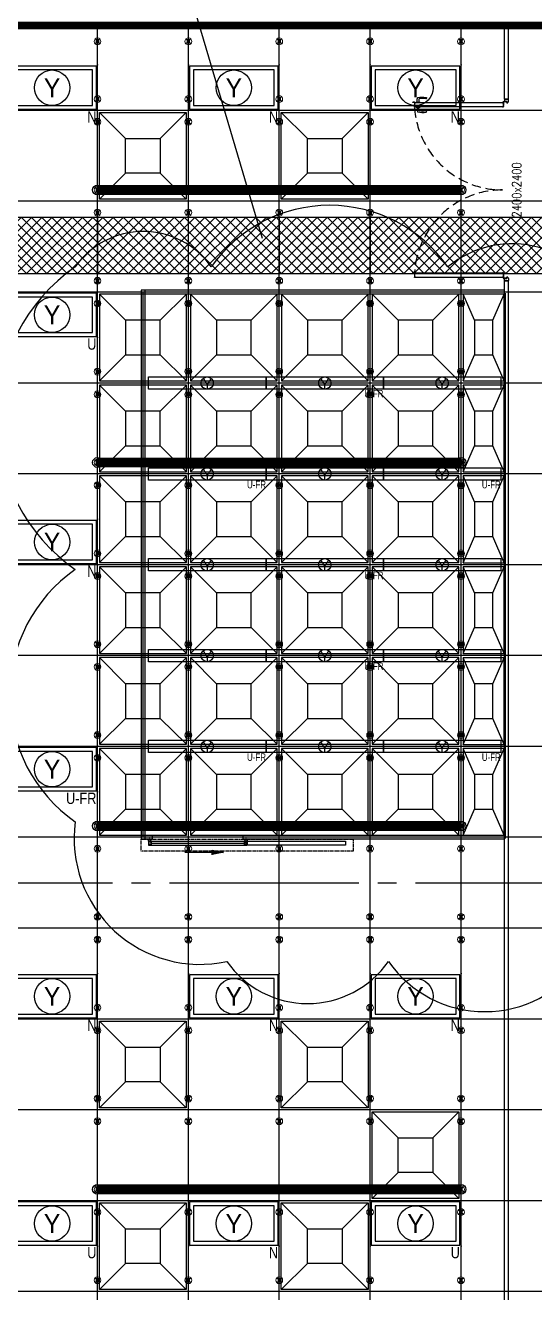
# Model space of a CAD drawing. Extents: x -17313 to 41501, y -1010 to 11880.
# Drawn here: x 14365 to 15037, y 6959 to 8632 of the extents above; entities that cross this region are included whole.
import ezdxf
from ezdxf.enums import TextEntityAlignment as Align

# ---------------------------------------------------------------- set-up
doc = ezdxf.new("R2010")
doc.units = 0
doc.header["$LTSCALE"] = 100
for name, pattern in [('188K-SM-03-F10-ARCH-PA-Y2257103$0$DASHED', [19.05, 12.7, -6.35]), ('188K-SM-03-F10-ARCH-PA-Y2257103$0$HIDDEN2', [0.1875, 0.125, -0.0625]), ('X-S-FAB-L10$0$COL-CEN-LIN', [3.25, 2.5, -0.25, 0.25, -0.25])]:
    doc.linetypes.add(name, pattern=pattern)
for name, color, linetype in [('0-xref', 8, 'Continuous'), ('188K-SM-03-F10-ARCH-CEIL-Y2257103$0$K-CEIL-4.2', 8, 'Continuous'), ('188K-SM-03-F10-ARCH-CEIL-Y2257103$0$K-CEIL-4.2-AREA', 8, 'Continuous'), ('188K-SM-03-F10-ARCH-PA-Y2257103$0$K-Door', 53, 'Continuous'), ('188K-SM-03-F10-ARCH-PA-Y2257103$0$K-P1S-4.2-單抗', 53, 'Continuous'), ('188K-SM-03-F10-ARCH-PA-Y2257103$0$K-P2D-4.2-雙抗', 53, 'Continuous'), ('188K-SM-06-F10-ELEC-LIGHT-Y2257103$0$E-LIGHT(Y)-N', 253, 'Continuous'), ('188K-SM-06-F10-ELEC-LIGHT-Y2257103$0$E-LIGHT(Y)-U FR', 253, 'Continuous'), ('188K-SM-06-F10-ELEC-LIGHT-Y2257103$0$E-LIGHT(Y)-U XLPE', 253, 'Continuous'), ('188K-SM-06-F10-ELEC-LIGHT-Y2257103$0$E-釋疑', 253, 'Continuous'), ('188K-SM-06-F10-ELEC-LIGHT-Y2257103$0$MASK LIGHT-N', 253, 'Continuous'), ('188K-SM-06-F10-ELEC-LIGHT-Y2257103$0$MASK LIGHT-U消防', 253, 'Continuous'), ('188K-SM-06-F10-HVAC-FFU-Y2257103$0$AC-FFU-ULPA+化學濾網-', 254, 'Continuous'), ('188K-SM-06-F10-HVAC-FFU-Y2257103$0$AC-FFU-ULPA+化學濾網-PH', 254, 'Continuous'), ('188K-SM-07-F15-ARCH-CATW-Y2257103$0$K-Divider 上-2.7', 80, 'Continuous'), ('188K-SM-07-F15-ARCH-CATW-Y2257103$0$K-安全母索', 6, 'Continuous'), ('188K-SM-07-F15-ARCH-CATW-Y2257103$0$K-扶手', 160, 'Continuous'), ('188K-SM-07-F15-ARCH-CATW-Y2257103$0$K-貓道板-主走道', 171, 'Continuous'), ('X-S-FAB-L10$0$0-DIM-TXT', 8, 'Continuous'), ('X-S-FAB-L10$0$BLOCK', 8, 'Continuous'), ('X-S-FAB-L10$0$CCL', 8, 'X-S-FAB-L10$0$COL-CEN-LIN')]:
    doc.layers.add(name, color=color, linetype=linetype)
doc.layers.add('188K-SM-03-F10-ARCH-CEIL-Y2257103$0$K-吊點-標準', color=8, linetype='Continuous', lineweight=9)
doc.layers.add('188K-SM-06-F10-ELEC-LIGHT-Y2257103$0$Defpoints-CAS', color=253, linetype='Continuous', plot=False)
doc.styles.add('188K-SM-03-F10-ARCH-PA-Y2257103$0$14P7-XFDP10$0$AA-TXT', font='simplex.shx', dxfattribs={"width": 0.8, "bigfont": 'chineset.shx'})
doc.styles.add('188K-SM-06-F10-ELEC-LIGHT-Y2257103$0$Standard', font='arial.ttf')
doc.styles.add('188K-SM-06-F10-ELEC-LIGHT-Y2257103$0$xCI-5-F20-03-燈具$0$Standard', font='')
doc.styles.add('X-S-FAB-L10$0$CHINA', font='simplex.shx', dxfattribs={"width": 0.75, "bigfont": 'chineset.shx'})
doc.styles.add('X-S-FAB-L10$0$Standard', font='', dxfattribs={"width": 0.8})
doc.styles.add('X-S-FAB-L10$0$TG_NOTE_TEXT', font='simplex.shx', dxfattribs={"width": 0.75, "bigfont": 'chineset.shx'})
doc.styles.get('188K-SM-06-F10-ELEC-LIGHT-Y2257103$0$xCI-5-F20-03-燈具$0$Standard').set_extended_font_data('PMingLiU')
doc.styles.get('X-S-FAB-L10$0$Standard').set_extended_font_data('Microsoft JhengHei')
doc.linetypes.add('188K-SM-03-F10-ARCH-PA-Y2257103$0$BATTING', pattern='A,0.00254,-2.54,[134,ltypeshp.shx,S=2.54,R=0,X=-2.54,Y=0],-5.08,[134,ltypeshp.shx,S=2.54,R=180,X=2.54,Y=0],-2.54', length=10.16254)
doc.linetypes.add('188K-SM-07-F15-ARCH-CATW-Y2257103$0$FENCELINE1', pattern='A,6.35,-2.54,[133,ltypeshp.shx,S=2.54,R=0,X=-2.54,Y=0],-2.54,25.4', length=36.83)

# ---------------------------------------------------------------- blocks, each defined once
blk = doc.blocks.new('X-S-FAB-L10$0$FAB2-L05')
at = {"layer": 'X-S-FAB-L10$0$CCL'}
blk.add_line((-26880, 8220), (1210, 8220), dxfattribs=at)
blk = doc.blocks.new('X-S-FAB-L10')
at = {"layer": 'X-S-FAB-L10$0$BLOCK'}
blk.add_blockref('X-S-FAB-L10$0$FAB2-L05', (26160, -720), dxfattribs=at)
at = {"style": 'X-S-FAB-L10$0$TG_NOTE_TEXT', "width": 0.5, "flags": 1}
for p in [(7463.3, 9020), (18268.3, 8649), (11197.8, 4800.2), (16485.8, 4800.2), (25420.3, 2635), (13360, 320, 0), (7463.3, -33.3)]:
    blk.add_attdef('WH', text='', height=20, dxfattribs=at).set_placement(p, align=Align.BOTTOM_LEFT)
at = {"width": 0.5}
for style, p in [('X-S-FAB-L10$0$TG_NOTE_TEXT', (7585, 9020)), ('X-S-FAB-L10$0$TG_NOTE_TEXT', (18390, 8649)), ('X-S-FAB-L10$0$TG_NOTE_TEXT', (11117.5, 4813.5)), ('X-S-FAB-L10$0$TG_NOTE_TEXT', (16607.5, 4813.5)), ('X-S-FAB-L10$0$TG_NOTE_TEXT', (25350, 2635)), ('X-S-FAB-L10$0$Standard', (13129.4, 325, 0)), ('X-S-FAB-L10$0$TG_NOTE_TEXT', (7585, -20))]:
    blk.add_attdef('DESC', text='', height=10, dxfattribs=dict(at, style=style)).set_placement(p, align=Align.BOTTOM_LEFT)
for tag, style, p in [('TYPE', 'X-S-FAB-L10$0$TG_NOTE_TEXT', (7619.3, 9020)), ('NO', 'X-S-FAB-L10$0$TG_NOTE_TEXT', (7650.1, 9020)), ('TYPE', 'X-S-FAB-L10$0$TG_NOTE_TEXT', (18424.2, 8649)), ('NO', 'X-S-FAB-L10$0$TG_NOTE_TEXT', (18455, 8649)), ('NO', 'X-S-FAB-L10$0$TG_NOTE_TEXT', (11088.6, 4813.5)), ('TYPE', 'X-S-FAB-L10$0$TG_NOTE_TEXT', (11151.8, 4813.5)), ('TYPE', 'X-S-FAB-L10$0$TG_NOTE_TEXT', (16641.8, 4813.5)), ('NO', 'X-S-FAB-L10$0$TG_NOTE_TEXT', (16672.6, 4813.5)), ('NO', 'X-S-FAB-L10$0$TG_NOTE_TEXT', (25313, 2635)), ('TYPE', 'X-S-FAB-L10$0$TG_NOTE_TEXT', (25350, 2635)), ('NO', 'X-S-FAB-L10$0$Standard', (13100, 320, 0)), ('TYPE', 'X-S-FAB-L10$0$Standard', (13129.4, 320, 0)), ('TYPE', 'X-S-FAB-L10$0$TG_NOTE_TEXT', (7619.3, -20)), ('NO', 'X-S-FAB-L10$0$TG_NOTE_TEXT', (7650.1, -20))]:
    blk.add_attdef(tag, text='', height=10, dxfattribs=dict(at, style=style)).set_placement(p, align=Align.BOTTOM_RIGHT)
at = {"style": 'X-S-FAB-L10$0$TG_NOTE_TEXT', "width": 0.5, "flags": 1}
for rotation, p in [(180, (43, 7480)), (180, (943, 7480)), (90, (24310, 3717.8)), (270, (17080, 1711.7))]:
    blk.add_attdef('WH', text='', height=20, rotation=rotation, dxfattribs=at).set_placement(p, align=Align.BOTTOM_LEFT)
at = {"width": 0.5}
for rotation, style, p in [(180, 'X-S-FAB-L10$0$Standard', (317.6, 7480)), (180, 'X-S-FAB-L10$0$Standard', (1217.6, 7480)), (90, 'X-S-FAB-L10$0$TG_NOTE_TEXT', (24310, 3647.5)), (270, 'X-S-FAB-L10$0$TG_NOTE_TEXT', (17080, 1605))]:
    blk.add_attdef('DESC', text='', height=10, rotation=rotation, dxfattribs=dict(at, style=style)).set_placement(p, align=Align.BOTTOM_LEFT)
for tag, rotation, style, p in [('TYPE', 180, 'X-S-FAB-L10$0$Standard', (317.6, 7480)), ('NO', 180, 'X-S-FAB-L10$0$Standard', (347, 7480)), ('TYPE', 180, 'X-S-FAB-L10$0$Standard', (1217.6, 7480)), ('NO', 180, 'X-S-FAB-L10$0$Standard', (1247, 7480)), ('TYPE', 90, 'X-S-FAB-L10$0$TG_NOTE_TEXT', (24310, 3647.5)), ('NO', 90, 'X-S-FAB-L10$0$TG_NOTE_TEXT', (24310, 3610.5)), ('TYPE', 270, 'X-S-FAB-L10$0$TG_NOTE_TEXT', (17080, 1605)), ('NO', 270, 'X-S-FAB-L10$0$TG_NOTE_TEXT', (17080, 1573))]:
    blk.add_attdef(tag, text='', height=10, rotation=rotation, dxfattribs=dict(at, style=style)).set_placement(p, align=Align.BOTTOM_RIGHT)
at = {"layer": 'X-S-FAB-L10$0$0-DIM-TXT', "style": 'X-S-FAB-L10$0$CHINA', "width": 0.75}
for p in [(667.4, 7855.1, -2689.4), (22627.4, 6728.8), (25644.7, 6728.8), (24778.8, 5569.1), (1118.3, 4980), (417.8, 4594.6), (23874.8, 4355), (22927.4, 4330.1), (23749.9, 3901.4), (417.8, 3765.2), (1118.3, 3730), (417.8, 3115.8), (536.9, 2227.8), (16909, 1782.7), (888.4, 880.5), (16977.4, 750), (18878.8, 750), (25641.2, 553.2), (21364, 526.9)]:
    blk.add_attdef('HIG', text='', height=80, dxfattribs=at).set_placement(p, align=Align.MIDDLE_LEFT)
blk = doc.blocks.new('188K-SM-03-F10-ARCH-CEIL-Y2257103$0$A$C2CA95053')
h = blk.add_hatch(color=256)
edge = h.paths.add_edge_path()
edge.add_arc((0, 0), 0.5, 0, 360)
for p, q in [((3.2, 3.2), (-3.2, -3.2)), ((3.2, -3.2), (-3.2, 3.2))]:
    blk.add_line(p, q)
blk.add_lwpolyline([(-1.6, 2.5), (-1.6, -2.5), (1.6, -2.5), (1.6, 2.5)], close=True)
for radius in [4.5, 0.5]:
    blk.add_circle((0, 0), radius)
blk = doc.blocks.new('188K-SM-03-F10-ARCH-CEIL-Y2257103$0$天花板吊點-附調整片 - 3_8_螺桿吊架 100 mm 高調整片-V1-1FL')
blk.add_blockref('188K-SM-03-F10-ARCH-CEIL-Y2257103$0$A$C2CA95053', (0, 0))
blk = doc.blocks.new('188K-SM-03-F10-ARCH-CEIL-Y2257103')
at = {"layer": '188K-SM-03-F10-ARCH-CEIL-Y2257103$0$K-CEIL-4.2'}
for p, q in [((14460, 42.7), (14460, 8632.2)), ((14580, 42.7), (14580, 8632.2)), ((14700, 42.7), (14700, 8632.2)), ((14820, 42.7), (14820, 8632.2)), ((14940, 312.7), (14940, 8632.2)), ((19317.2, 8520), (1767.7, 8520)), ((19317.2, 8400), (1767.7, 8400)), ((19317.2, 8280), (1847.7, 8280)), ((19314.7, 8160), (1847.7, 8160)), ((19314.7, 8040), (1847.7, 8040)), ((19314.7, 7920), (1847.7, 7920)), ((19314.7, 7800), (1847.7, 7800)), ((19314.7, 7680), (1847.7, 7680)), ((19314.7, 7560), (1847.7, 7560)), ((19317.2, 7440), (1847.7, 7440)), ((19317.2, 7320), (1847.7, 7320)), ((21180, 7200), (1847.7, 7200)), ((21180, 7080), (1847.7, 7080)), ((21180, 6960), (1847.7, 6960))]:
    blk.add_line(p, q, dxfattribs=at)
at = {"layer": '188K-SM-03-F10-ARCH-CEIL-Y2257103$0$K-CEIL-4.2', "color": 1}
for p, q in [((14520, 8280), (14520, 7560)), ((14998.5, 8278.5), (14998.5, 7558.5))]:
    blk.add_line(p, q, dxfattribs=at)
at = {"layer": '188K-SM-03-F10-ARCH-CEIL-Y2257103$0$K-CEIL-4.2-AREA', "elevation": 0}
blk.add_lwpolyline([(24297.2, 2067.7), (16747.2, 2067.7), (16747.2, 312.7), (14882.2, 312.7), (14882.2, 42.7), (14157.7, 42.7), (14157.7, 312.7), (1847.7, 312.7), (1847.7, 8305.8), (1767.7, 8305.8), (1767.7, 8632.2), (17592.2, 8632.2), (17592.2, 8626.2), (18934.7, 8626.2), (18934.7, 8592.2), (19317.2, 8592.2), (19317.2, 7537.7), (19282.2, 7537.7), (19282.2, 7462.2), (19317.2, 7462.2), (19317.2, 7317.2), (21180, 7317.2)], dxfattribs=at)
at = {"layer": '188K-SM-03-F10-ARCH-CEIL-Y2257103$0$K-吊點-標準', "color": 170, "lineweight": 18, "rotation": 179.9999999999997}
for p in [(14460, 8611.2), (14580, 8611.2), (14700, 8611.2), (14820, 8611.2), (14940, 8611.2), (14460, 8535), (14580, 8535), (14700, 8535), (14820, 8535), (14940, 8535), (14460, 8505), (14580, 8505), (14700, 8505), (14820, 8505), (14940, 8505), (14460, 8415), (14580, 8415), (14700, 8415), (14820, 8415), (14940, 8415), (14460, 8385), (14580, 8385), (14700, 8385), (14820, 8385), (14940, 8385), (14460, 8295), (14580, 8295), (14700, 8295), (14820, 8295), (14940, 8295), (14460, 8265), (14580, 8265), (14700, 8265), (14820, 8265), (14940, 8265), (14460, 8175), (14580, 8175), (14700, 8175), (14820, 8175), (14940, 8175), (14460, 8145), (14580, 8145), (14700, 8145), (14820, 8145), (14940, 8145), (14460, 8055), (14580, 8055), (14700, 8055), (14820, 8055), (14940, 8055), (14460, 8025), (14580, 8025), (14700, 8025), (14820, 8025), (14940, 8025), (14460, 7935), (14580, 7935), (14700, 7935), (14820, 7935), (14940, 7935), (14460, 7905), (14580, 7905), (14700, 7905), (14820, 7905), (14940, 7905), (14460, 7815), (14580, 7815), (14700, 7815), (14820, 7815), (14940, 7815), (14460, 7785), (14580, 7785), (14700, 7785), (14820, 7785), (14940, 7785), (14460, 7695), (14580, 7695), (14700, 7695), (14820, 7695), (14940, 7695), (14460, 7665), (14580, 7665), (14700, 7665), (14820, 7665), (14940, 7665), (14460, 7575), (14580, 7575), (14700, 7575), (14820, 7575), (14940, 7575), (14460, 7545), (14580, 7545), (14700, 7545), (14820, 7545), (14940, 7545), (14460, 7455), (14580, 7455), (14700, 7455), (14820, 7455), (14940, 7455), (14460, 7425), (14580, 7425), (14700, 7425), (14820, 7425), (14940, 7425), (14460, 7335), (14580, 7335), (14700, 7335), (14820, 7335), (14940, 7335), (14460, 7305), (14580, 7305), (14700, 7305), (14820, 7305), (14940, 7305), (14460, 7215), (14580, 7215), (14700, 7215), (14820, 7215), (14940, 7215), (14460, 7185), (14580, 7185), (14700, 7185), (14820, 7185), (14940, 7185), (14460, 7095), (14580, 7095), (14700, 7095), (14820, 7095), (14940, 7095), (14460, 7065), (14580, 7065), (14700, 7065), (14820, 7065), (14940, 7065), (14460, 6975), (14580, 6975), (14700, 6975), (14820, 6975), (14940, 6975)]:
    blk.add_blockref('188K-SM-03-F10-ARCH-CEIL-Y2257103$0$天花板吊點-附調整片 - 3_8_螺桿吊架 100 mm 高調整片-V1-1FL', p, dxfattribs=at)
blk = doc.blocks.new('188K-SM-06-F10-HVAC-FFU-Y2257103$0$H-FFU-ULPA+化濾')
for p, q in [((-82.9, 82.9), (-117.2, 117.3)), ((-37.1, 82.9), (-2.7, 117.3)), ((-117.2, 2.8), (-82.9, 37.1)), ((-2.7, 2.8), (-37.1, 37.1))]:
    blk.add_line(p, q)
for points in [[(-2.7, 2.8), (-2.7, 117.3), (-117.2, 117.3), (-117.2, 2.8)], [(-37.1, 37.1), (-37.1, 82.9), (-82.9, 82.9), (-82.9, 37.1)]]:
    blk.add_lwpolyline(points, close=True)
blk = doc.blocks.new('188K-SM-06-F10-HVAC-FFU-Y2257103$0$H-FFU-120x60-ULPA+化濾')
for p, q in [((18, 82.9), (2.7, 117.2)), ((42, 82.9), (57.2, 117.2)), ((2.7, 2.7), (18, 37.1)), ((57.2, 2.7), (42, 37.1))]:
    blk.add_line(p, q)
for points in [[(57.2, 2.7), (57.2, 117.2), (2.7, 117.2), (2.7, 2.7)], [(42, 37.1), (42, 82.9), (18, 82.9), (18, 37.1)]]:
    blk.add_lwpolyline(points, close=True)
blk = doc.blocks.new('188K-SM-06-F10-HVAC-FFU-Y2257103')
at = {"layer": '188K-SM-06-F10-HVAC-FFU-Y2257103$0$AC-FFU-ULPA+化學濾網-', "xscale": -1}
for p in [(14460, 8400), (14700, 8400), (14460, 7200), (14700, 7200), (14820, 7080), (14460, 6960), (14700, 6960)]:
    blk.add_blockref('188K-SM-06-F10-HVAC-FFU-Y2257103$0$H-FFU-ULPA+化濾', p, dxfattribs=at)
at = {"layer": '188K-SM-06-F10-HVAC-FFU-Y2257103$0$AC-FFU-ULPA+化學濾網-PH'}
for name, p in [('188K-SM-06-F10-HVAC-FFU-Y2257103$0$H-FFU-ULPA+化濾', (14580, 8160)), ('188K-SM-06-F10-HVAC-FFU-Y2257103$0$H-FFU-ULPA+化濾', (14700, 8160)), ('188K-SM-06-F10-HVAC-FFU-Y2257103$0$H-FFU-ULPA+化濾', (14820, 8160)), ('188K-SM-06-F10-HVAC-FFU-Y2257103$0$H-FFU-ULPA+化濾', (14940, 8160)), ('188K-SM-06-F10-HVAC-FFU-Y2257103$0$H-FFU-120x60-ULPA+化濾', (14940, 8160)), ('188K-SM-06-F10-HVAC-FFU-Y2257103$0$H-FFU-ULPA+化濾', (14580, 8040)), ('188K-SM-06-F10-HVAC-FFU-Y2257103$0$H-FFU-ULPA+化濾', (14700, 8040)), ('188K-SM-06-F10-HVAC-FFU-Y2257103$0$H-FFU-ULPA+化濾', (14820, 8040)), ('188K-SM-06-F10-HVAC-FFU-Y2257103$0$H-FFU-ULPA+化濾', (14940, 8040)), ('188K-SM-06-F10-HVAC-FFU-Y2257103$0$H-FFU-120x60-ULPA+化濾', (14940, 8040)), ('188K-SM-06-F10-HVAC-FFU-Y2257103$0$H-FFU-ULPA+化濾', (14580, 7920)), ('188K-SM-06-F10-HVAC-FFU-Y2257103$0$H-FFU-ULPA+化濾', (14700, 7920)), ('188K-SM-06-F10-HVAC-FFU-Y2257103$0$H-FFU-ULPA+化濾', (14820, 7920)), ('188K-SM-06-F10-HVAC-FFU-Y2257103$0$H-FFU-ULPA+化濾', (14940, 7920)), ('188K-SM-06-F10-HVAC-FFU-Y2257103$0$H-FFU-120x60-ULPA+化濾', (14940, 7920)), ('188K-SM-06-F10-HVAC-FFU-Y2257103$0$H-FFU-ULPA+化濾', (14580, 7800)), ('188K-SM-06-F10-HVAC-FFU-Y2257103$0$H-FFU-ULPA+化濾', (14700, 7800)), ('188K-SM-06-F10-HVAC-FFU-Y2257103$0$H-FFU-ULPA+化濾', (14820, 7800)), ('188K-SM-06-F10-HVAC-FFU-Y2257103$0$H-FFU-ULPA+化濾', (14940, 7800)), ('188K-SM-06-F10-HVAC-FFU-Y2257103$0$H-FFU-120x60-ULPA+化濾', (14940, 7800)), ('188K-SM-06-F10-HVAC-FFU-Y2257103$0$H-FFU-ULPA+化濾', (14580, 7680)), ('188K-SM-06-F10-HVAC-FFU-Y2257103$0$H-FFU-ULPA+化濾', (14700, 7680)), ('188K-SM-06-F10-HVAC-FFU-Y2257103$0$H-FFU-ULPA+化濾', (14820, 7680)), ('188K-SM-06-F10-HVAC-FFU-Y2257103$0$H-FFU-ULPA+化濾', (14940, 7680)), ('188K-SM-06-F10-HVAC-FFU-Y2257103$0$H-FFU-120x60-ULPA+化濾', (14940, 7680)), ('188K-SM-06-F10-HVAC-FFU-Y2257103$0$H-FFU-ULPA+化濾', (14580, 7560)), ('188K-SM-06-F10-HVAC-FFU-Y2257103$0$H-FFU-ULPA+化濾', (14700, 7560)), ('188K-SM-06-F10-HVAC-FFU-Y2257103$0$H-FFU-ULPA+化濾', (14820, 7560)), ('188K-SM-06-F10-HVAC-FFU-Y2257103$0$H-FFU-ULPA+化濾', (14940, 7560)), ('188K-SM-06-F10-HVAC-FFU-Y2257103$0$H-FFU-120x60-ULPA+化濾', (14940, 7560))]:
    blk.add_blockref(name, p, dxfattribs=at)
blk = doc.blocks.new('*U246')
for p, q in [((58.5, 28.5), (-58.5, 28.5)), ((-58.5, 28.5), (-58.5, -28.5)), ((53.4, 23.4), (-53.4, 23.4)), ((-53.4, 23.4), (-53.4, -23.4)), ((53.4, -23.4), (53.4, 23.4)), ((58.5, -28.5), (58.5, 28.5)), ((-58.5, -28.5), (58.5, -28.5)), ((-53.4, -23.4), (53.4, -23.4))]:
    blk.add_line(p, q)
blk.add_circle((0, 0), 23.4)
at = {"layer": '188K-SM-06-F10-ELEC-LIGHT-Y2257103$0$Defpoints-CAS'}
for p in [(-60, 30), (-60, 30), (60, 30), (-60, -30), (60, -30)]:
    blk.add_point(p, dxfattribs=at)
at = {"style": '188K-SM-06-F10-ELEC-LIGHT-Y2257103$0$xCI-5-F20-03-燈具$0$Standard'}
blk.add_text('Y', height=25, dxfattribs=at).set_placement((0, 0), align=Align.MIDDLE)
at = {"style": '188K-SM-06-F10-ELEC-LIGHT-Y2257103$0$Standard', "width": 0.8}
blk.add_text('U', height=15, rotation=360, dxfattribs=at).set_placement((58.5, -38.5), align=Align.MIDDLE_RIGHT)
blk = doc.blocks.new('188K-SM-06-F10-ELEC-LIGHT-Y2257103$0$背掀式無塵室燈具(黃光)-CAS')
at = {"color": 0}
for p, q in [((53.4, 23.4), (-53.4, 23.4)), ((-53.4, 23.4), (-53.4, -23.4)), ((53.4, -23.4), (53.4, 23.4)), ((-53.4, -23.4), (53.4, -23.4))]:
    blk.add_line(p, q, dxfattribs=at)
blk.add_lwpolyline([(-58.5, -28.5), (58.5, -28.5), (58.5, 28.5), (-58.5, 28.5)], close=True, dxfattribs=at)
blk.add_circle((0, 0), 23.4, dxfattribs=at)
at = {"layer": '188K-SM-06-F10-ELEC-LIGHT-Y2257103$0$Defpoints-CAS'}
for p in [(-60, 30), (-60, 30), (60, 30), (-60, -30), (60, -30)]:
    blk.add_point(p, dxfattribs=at)
at = {"color": 0, "style": '188K-SM-06-F10-ELEC-LIGHT-Y2257103$0$xCI-5-F20-03-燈具$0$Standard'}
blk.add_text('Y', height=25, dxfattribs=at).set_placement((0, 0), align=Align.MIDDLE)
at = {"style": '188K-SM-06-F10-ELEC-LIGHT-Y2257103$0$Standard', "width": 0.8}
blk.add_text('N', height=15, rotation=360, dxfattribs=at).set_placement((58.5, -38.5), align=Align.MIDDLE_RIGHT)
blk = doc.blocks.new('*U247')
for p, q in [((58.5, 28.5), (-58.5, 28.5)), ((-58.5, 28.5), (-58.5, -28.5)), ((53.4, 23.4), (-53.4, 23.4)), ((-53.4, 23.4), (-53.4, -23.4)), ((53.4, -23.4), (53.4, 23.4)), ((58.5, -28.5), (58.5, 28.5)), ((-58.5, -28.5), (58.5, -28.5)), ((-53.4, -23.4), (53.4, -23.4))]:
    blk.add_line(p, q)
blk.add_circle((0, 0), 23.4)
at = {"layer": '188K-SM-06-F10-ELEC-LIGHT-Y2257103$0$Defpoints-CAS'}
for p in [(-60, 30), (-60, 30), (60, 30), (-60, -30), (60, -30)]:
    blk.add_point(p, dxfattribs=at)
at = {"style": '188K-SM-06-F10-ELEC-LIGHT-Y2257103$0$xCI-5-F20-03-燈具$0$Standard'}
blk.add_text('Y', height=25, dxfattribs=at).set_placement((0, 0), align=Align.MIDDLE)
at = {"style": '188K-SM-06-F10-ELEC-LIGHT-Y2257103$0$Standard', "width": 0.8}
blk.add_text('U-FR', height=15, rotation=360, dxfattribs=at).set_placement((58.5, -38.5), align=Align.MIDDLE_RIGHT)
blk = doc.blocks.new('*U369')
at = {"ltscale": 600}
blk.add_lwpolyline([(77.5, -8.1), (-77.5, -8.1), (-77.5, 8.1), (77.5, 8.1)], close=True, dxfattribs=at)
blk.add_circle((0, 0), 8.1, dxfattribs=at)
at = {"style": '188K-SM-06-F10-ELEC-LIGHT-Y2257103$0$Standard'}
blk.add_text('Y', height=14, dxfattribs=at).set_placement((0, -1), align=Align.MIDDLE_CENTER)
blk = doc.blocks.new('*U368')
at = {"ltscale": 600}
blk.add_lwpolyline([(77.5, -8.1), (-77.5, -8.1), (-77.5, 8.1), (77.5, 8.1)], close=True, dxfattribs=at)
blk.add_circle((0, 0), 8.1, dxfattribs=at)
at = {"style": '188K-SM-06-F10-ELEC-LIGHT-Y2257103$0$Standard'}
blk.add_text('Y', height=14, dxfattribs=at).set_placement((0, -1), align=Align.MIDDLE_CENTER)
at = {"style": '188K-SM-06-F10-ELEC-LIGHT-Y2257103$0$Standard', "width": 0.75}
blk.add_text('U-FR', height=10, dxfattribs=at).set_placement((77.5, -9.1), align=Align.TOP_RIGHT)
blk = doc.blocks.new('188K-SM-06-F10-ELEC-LIGHT-Y2257103')
at = {"layer": '188K-SM-06-F10-ELEC-LIGHT-Y2257103$0$E-釋疑'}
blk.add_line((14677.7, 8350.8), (14566.4, 8727.6), dxfattribs=at)
blk.add_lwpolyline([(14430.6, 8313.4, 0.520567), (14430.6, 7913.7, 0.520567), (14430.6, 7580.6, 0.520567), (14630.8, 7396, 0.520567), (14844.2, 7396, 0.520567), (15098.8, 7396, 0.520567), (15133.7, 7576.2, 0.520567), (15133.7, 7963.8, 0.520567), (15133.7, 8254.7, 0.520567), (14922.6, 8313.4, 0.520567), (14610.3, 8313.4, 0.520567)], format="xyb", close=True, dxfattribs=at)
at = {"layer": '188K-SM-06-F10-ELEC-LIGHT-Y2257103$0$E-LIGHT(Y)-N'}
for p in [(14400, 8550), (14640, 8550), (14880, 8550), (14400, 7950), (14400, 7350), (14640, 7350), (14880, 7350), (14640, 7050)]:
    blk.add_blockref('188K-SM-06-F10-ELEC-LIGHT-Y2257103$0$背掀式無塵室燈具(黃光)-CAS', p, dxfattribs=at)
at = {"layer": '188K-SM-06-F10-ELEC-LIGHT-Y2257103$0$E-LIGHT(Y)-U FR'}
blk.add_blockref('*U247', (14400, 7650), dxfattribs=at)
at = {"layer": '188K-SM-06-F10-ELEC-LIGHT-Y2257103$0$E-LIGHT(Y)-U XLPE'}
for p in [(14400, 8250), (14400, 7050), (14880, 7050)]:
    blk.add_blockref('*U246', p, dxfattribs=at)
at = {"layer": '188K-SM-06-F10-ELEC-LIGHT-Y2257103$0$MASK LIGHT-N'}
for p in [(14605, 8160, 0), (14915, 8160, 0), (14760, 8040), (14605, 7920), (14915, 7920), (14605, 7800), (14915, 7800), (14760, 7680, 0)]:
    blk.add_blockref('*U369', p, dxfattribs=at)
at = {"layer": '188K-SM-06-F10-ELEC-LIGHT-Y2257103$0$MASK LIGHT-U消防'}
for p in [(14760, 8160, 0), (14605, 8040), (14915, 8040), (14760, 7920), (14760, 7800), (14605, 7680, 0), (14915, 7680, 0)]:
    blk.add_blockref('*U368', p, dxfattribs=at)
blk = doc.blocks.new('188K-SM-03-F10-ARCH-PA-Y2257103$0$雙開門-2400×2400')
for p, q in [((225.2, 117.7), (223.8, 117.6)), ((229.2, 117.7), (225.2, 117.7)), ((229.2, 119), (229.2, 114.1)), ((230, 119), (229.2, 119)), ((230, 114.1), (230, 119)), ((225.2, 115.5), (229.2, 115.5)), ((229.2, 114.1), (230, 114.1)), ((0, 2.5), (0, -2.5)), ((0, -1.9), (0, 1.9)), ((0.6, 2.5), (3, 2.5)), ((3, 2.5), (3, 0.2)), ((3, 0.2), (3, 0.2)), ((239.4, 2.5), (237, 2.5)), ((237, 2.5), (237, -0.2)), ((237, -0.2), (237, 0)), ((240, 2.5), (240, -2.5)), ((240, -1.9), (240, 1.9)), ((3, -2.5), (0.6, -2.5)), ((4.7, -1.9), (3, -2.5)), ((3.7, -0.6), (3.9, -0.6)), ((3.9, -0.6), (4, -0.6)), ((4.1, -0.7), (4, -0.7)), ((4, -0.7), (4, -1.5)), ((4, -1.5), (4.6, -1.5)), ((4.5, -0.2), (4.1, -0.2)), ((4.1, -0.7), (4.1, -0.7)), ((4.6, -0.7), (4.5, -0.7)), ((4.5, -0.7), (4.5, -0.7)), ((4.6, -0.6), (4.7, -0.6)), ((4.6, -1.5), (4.6, -0.7)), ((4.7, -0.6), (4.8, -0.6)), ((5, -0.8), (5, -1.5)), ((235, -0.8), (235, -1.5)), ((235.3, -0.6), (235.2, -0.6)), ((235.4, -0.6), (235.3, -0.6)), ((235.3, -1.9), (237, -2.5)), ((235.4, -1.5), (235.4, -0.7)), ((235.4, -0.7), (235.5, -0.7)), ((236, -1.5), (235.4, -1.5)), ((235.5, -0.2), (235.9, -0.2)), ((235.5, -0.7), (235.5, -0.7)), ((235.9, -0.7), (235.9, -0.7)), ((235.9, -0.7), (236, -0.7)), ((236.1, -0.6), (236, -0.6)), ((236, -0.7), (236, -1.5)), ((236.3, -0.6), (236.1, -0.6)), ((237, -2.5), (239.4, -2.5))]:
    blk.add_line(p, q)
for points in [[(10.9, 121.6), (10.9, 123.4), (10.9, 121.6), (4.3, 121.6), (4.3, 121.5), (4.7, 121.5), (4.7, 120.4, 0.414214), (4.8, 120.3), (5, 120.3), (5, 120.4), (4.9, 120.4), (4.9, 121.4), (5, 121.4), (5, 4.1), (4.9, 4.1), (4.9, 5.1), (5, 5.1), (5, 5.2), (4.8, 5.2, 0.414214), (4.7, 5.1), (4.7, 4, 0.414214), (4.8, 3.8), (10.2, 3.8, 0.414214), (10.3, 4), (10.3, 5.1, 0.414214), (10.2, 5.2), (10, 5.2), (10, 5.1), (10.1, 5.1), (10.1, 4.1), (10, 4.1), (10, 121.4), (10.1, 121.4), (10.1, 120.4), (10, 120.4), (10, 120.3), (10.2, 120.3, 0.414214), (10.3, 120.4), (10.3, 121.4), (11.1, 121.4, 0.414214), (11.1, 121.4), (11.1, 123.6, 0.414214), (11.1, 123.7), (10.3, 123.7), (10.3, 123.4), (10.9, 123.4)], [(235.9, 121.6), (235.9, 123.4), (235.9, 121.6), (229.3, 121.6), (229.3, 121.5), (229.7, 121.5), (229.7, 120.4, 0.414214), (229.8, 120.3), (230, 120.3), (230, 120.4), (229.9, 120.4), (229.9, 121.4), (230, 121.4), (230, 4.1), (229.9, 4.1), (229.9, 5.1), (230, 5.1), (230, 5.2), (229.8, 5.2, 0.414214), (229.7, 5.1), (229.7, 4, 0.414214), (229.8, 3.8), (235.2, 3.8, 0.414214), (235.3, 4), (235.3, 5.1, 0.414214), (235.2, 5.2), (235, 5.2), (235, 5.1), (235.1, 5.1), (235.1, 4.1), (235, 4.1), (235, 121.4), (235.1, 121.4), (235.1, 120.4), (235, 120.4), (235, 120.3), (235.2, 120.3, 0.414214), (235.3, 120.4), (235.3, 121.4), (236.1, 121.4, 0.414214), (236.1, 121.4), (236.1, 123.6, 0.414214), (236.1, 123.7), (235.3, 123.7), (235.3, 123.4), (235.9, 123.4)], [(235.8, 117.7), (239.8, 117.7), (241.2, 117.6, -0.327495), (242, 116.9, -0.089847), (242.2, 106.2, -1.144881), (240.3, 106.6, 0.137079), (240.3, 114.9, 0.349357), (239.8, 115.5), (235.8, 115.5)]]:
    blk.add_lwpolyline(points, format="xyb")
blk.add_lwpolyline([(235, 114.1), (235, 119), (235.8, 119), (235.8, 114.1)], close=True)
at = {"ltscale": 500}
for points in [[(3.3, 0.3), (3.3, 3.1), (3, 3.1), (3, 0.3)], [(8.5, 3.8), (4, 3.8), (4, 4.1), (8.5, 4.1)], [(231.5, 3.8), (236, 3.8), (236, 4.1), (231.5, 4.1)], [(236.7, -0.1), (236.7, 3.1), (237, 3.1), (237, -0.1)]]:
    blk.add_lwpolyline(points, close=True, dxfattribs=at)
at = {"linetype": '188K-SM-03-F10-ARCH-PA-Y2257103$0$DASHED', "ltscale": 0.01}
for centre, start, end in [((3.5, 5.1), 0, 85.9993), ((236.5, 5.1), 94.0007, 180)]:
    blk.add_arc(centre, 116.5, start, end, dxfattribs=at)
for centre, radius, start, end in [((0.6, 1.9), 0.598, 90, 180), ((3.9, 0.2), 0.855, 178.2453, 256.7344), ((236.3, 0), 0.659, 270, 360), ((239.4, 1.9), 0.598, 0, 90), ((0.6, -1.9), 0.598, 180, 270), ((4.3, -0.6), 0.427, 111.7868, 180), ((4, -0.7), 0.11, 360, 90), ((4.3, -0.6), 0.427, 0, 68.2132), ((4.6, -0.7), 0.11, 90, 180), ((4.5, -1.5), 0.5, 288.9704, 0), ((4.8, -0.8), 0.2, 0, 90), ((235.2, -0.8), 0.2, 90, 180), ((235.5, -1.5), 0.5, 180, 251.0296), ((235.7, -0.6), 0.427, 111.7868, 180), ((235.4, -0.7), 0.11, 360, 90), ((235.7, -0.6), 0.427, 0, 68.2132), ((236, -0.7), 0.11, 90, 180), ((239.4, -1.9), 0.598, 270, 360)]:
    blk.add_arc(centre, radius, start, end)
for centre, major_axis, start_param, end_param in [((223.9, 116.7), (0.624, 0.624), 0.866962, 2.13291), ((252.5, 110.9), (-21.3, 21.3), 0.585307, 0.943734), ((223.8, 106.3), (-0.707, 0.707), 0.872811, 4.284184), ((239.6, 110.8), (-10.9, 10.9), 0.51383, 1.058752), ((225.3, 114.9), (-0.417, 0.417), -0.669314, 0.675093)]:
    blk.add_ellipse(centre, major_axis=major_axis, ratio=1, start_param=start_param, end_param=end_param)
at = {"ltscale": 500, "extrusion": (0, 0, -1)}
blk.add_ellipse((3.5, 3.6), major_axis=(0.495, 0.495), ratio=1, start_param=3.926991, end_param=10.210176, dxfattribs=at)
at = {"ltscale": 500}
blk.add_ellipse((236.5, 3.6), major_axis=(-0.495, 0.495), ratio=1, start_param=3.926991, end_param=10.210176, dxfattribs=at)
at = {"color": 8, "style": '188K-SM-03-F10-ARCH-PA-Y2257103$0$14P7-XFDP10$0$AA-TXT', "width": 0.8}
blk.add_text('2400x2400', height=12, dxfattribs=at).set_placement((120, -13.5), align=Align.MIDDLE_CENTER)
blk = doc.blocks.new('188K-SM-03-F10-ARCH-PA-Y2257103$0$單開自動門-1200x2400')
at = {"ltscale": 5}
blk.add_hatch(color=256, dxfattribs=at).paths.add_polyline_path([(-788, -257), (-788, -197), (-938, -227)])
for p, q in [((-1200, -50), (-1200, 0)), ((0, -50), (0, 0)), ((-1250, -52), (-1250, -74)), ((-1210, -75), (-1250, -75)), ((-1250, -75), (-1250, -129)), ((-1250, -129), (-1210, -129)), ((-1227, -50), (-1249, -50)), ((-1249, -53), (-1249, -72)), ((-1249, -75), (-1227, -75)), ((-1249, -78), (-1247, -77)), ((-1249, -96), (-1249, -78)), ((-1248, -97), (-1249, -96)), ((-1249, -109), (-1248, -107)), ((-1249, -126), (-1249, -109)), ((-1247, -127), (-1249, -126)), ((-1248, -102), (-1248, -97)), ((-1248, -103), (-1248, -102)), ((-1248, -102), (-1248, -102)), ((-1248, -107), (-1248, -103)), ((-1228, -51), (-1247, -51)), ((-1247, -74), (-1228, -74)), ((-1247, -77), (-1220, -77)), ((-1220, -127), (-1247, -127)), ((-1240, -52), (-1240, -52)), ((-1240, -52), (-1232, -52)), ((-1237, -41), (-1236, -39)), ((-1237, -52), (-1237, -41)), ((-1234, -46), (-1237, -46)), ((-1234, -48), (-1237, -47)), ((-1234, -49), (-1237, -49)), ((-1234, -51), (-1237, -50)), ((-1236, -46), (-1236, -39)), ((-1236, -39), (-1234, -41)), ((-1234, -41), (-1234, -52)), ((-1234, -86), (-1234, -79)), ((-1234, -86), (-1234, -79)), ((-1234, -83), (-1234, -89)), ((-1233, -83), (-1234, -83)), ((-1234, -86), (-1234, -86)), ((-1234, -115), (-1234, -121)), ((-1234, -118), (-1234, -125)), ((-1234, -118), (-1234, -125)), ((-1234, -118), (-1234, -118)), ((-1234, -121), (-1233, -121)), ((17, -77), (-1233, -77)), ((17, -78), (-1233, -78)), ((-1233, -89), (-1233, -83)), ((-1233, -121), (-1233, -115)), ((17, -127), (-1233, -127)), ((17, -127), (-1233, -127)), ((-1232, -52), (-1232, -52)), ((-1231, -90), (-1232, -90)), ((-1232, -91), (-1231, -91)), ((-1231, -113), (-1232, -113)), ((-1232, -114), (-1231, -114)), ((-1230, -80), (-1230, -89)), ((-1230, -115), (-1230, -125)), ((-1220, -78), (-1229, -78)), ((-1229, -79), (-1220, -79)), ((-1229, -89), (-1229, -80)), ((-1229, -125), (-1229, -115)), ((-1220, -125), (-1229, -125)), ((-1229, -126), (-1220, -126)), ((-1226, -72), (-1226, -53)), ((-1225, -74), (-1225, -52)), ((-1220, -77), (-1212, -76)), ((-1212, -128), (-1220, -127)), ((-1219, -80), (-1219, -125)), ((-1218, -125), (-1218, -80)), ((-1212, -76), (-1212, -77)), ((-1212, -77), (-1210, -77)), ((-1212, -127), (-1212, -128)), ((-1210, -127), (-1212, -127)), ((-1210, -77), (-1210, -75)), ((-1210, -129), (-1210, -127)), ((10, -77), (10, -75)), ((10, -75), (50, -75)), ((11, -77), (10, -77)), ((10, -129), (10, -127)), ((10, -127), (11, -127)), ((50, -129), (10, -129)), ((20, -77), (11, -76)), ((11, -76), (11, -77)), ((11, -127), (11, -128)), ((11, -128), (20, -127)), ((17, -127), (17, -77)), ((17, -125), (17, -80)), ((18, -80), (18, -125)), ((19, -78), (28, -78)), ((28, -79), (19, -79)), ((19, -125), (28, -125)), ((28, -126), (19, -126)), ((47, -77), (20, -77)), ((20, -127), (47, -127)), ((24, -52), (24, -74)), ((25, -53), (25, -72)), ((48, -50), (26, -50)), ((26, -75), (48, -75)), ((47, -51), (27, -51)), ((27, -74), (47, -74)), ((28, -89), (28, -80)), ((28, -125), (28, -115)), ((29, -80), (29, -89)), ((29, -115), (29, -125)), ((30, -90), (31, -90)), ((31, -91), (30, -91)), ((30, -113), (31, -113)), ((31, -114), (30, -114)), ((32, -89), (32, -83)), ((32, -83), (33, -83)), ((32, -121), (32, -115)), ((33, -121), (32, -121)), ((33, -52), (33, -52)), ((33, -52), (40, -52)), ((33, -86), (33, -79)), ((33, -83), (33, -89)), ((34, -86), (33, -86)), ((33, -115), (33, -121)), ((33, -118), (33, -125)), ((34, -118), (33, -118)), ((34, -86), (34, -79)), ((34, -118), (34, -125)), ((35, -41), (37, -39)), ((35, -52), (35, -41)), ((38, -46), (35, -45)), ((38, -47), (35, -47)), ((38, -49), (35, -48)), ((38, -51), (35, -50)), ((37, -46), (37, -39)), ((37, -39), (38, -41)), ((38, -41), (38, -52)), ((41, -52), (41, -52)), ((48, -78), (47, -77)), ((47, -97), (48, -96)), ((47, -102), (47, -97)), ((47, -103), (47, -102)), ((47, -102), (47, -102)), ((47, -107), (47, -103)), ((48, -109), (47, -107)), ((47, -127), (48, -126)), ((48, -72), (48, -53)), ((48, -96), (48, -78)), ((48, -126), (48, -109)), ((50, -74), (50, -52)), ((50, -75), (50, -129)), ((-788, -197), (-938, -227)), ((-938, -222), (-788, -252)), ((-788, -257), (-788, -197)), ((-428, -222), (-788, -222))]:
    blk.add_line(p, q)
at = {"linetype": '188K-SM-03-F10-ARCH-PA-Y2257103$0$BATTING', "ltscale": 0.0015}
blk.add_line((17, -102), (-1218, -102), dxfattribs=at)
at = {"linetype": '188K-SM-03-F10-ARCH-PA-Y2257103$0$HIDDEN2'}
blk.add_lwpolyline([(-2650, -50), (-2650, -210), (150, -210), (150, -50)], close=True, dxfattribs=at)
at = {"linetype": '188K-SM-03-F10-ARCH-PA-Y2257103$0$DASHED', "ltscale": 0.005}
blk.add_lwpolyline([(-2550, -127), (-1250, -127), (-1250, -77), (-2550, -77)], close=True, dxfattribs=at)
for centre, radius, start, end in [((-1249, -52), 1.5, 90, 180), ((-1249, -74), 1.5, 180, 270), ((-1247, -53), 1.8, 90, 180), ((-1247, -72), 1.8, 180, 270), ((-1236, -47), 6.81, 234.4437, 305.5563), ((-1240, -52), 0.1, 180, 234.4437), ((-1240, -52), 0.1, 90, 180), ((-1233, -79), 1.8, 90, 180), ((-1233, -79), 1.2, 90, 180), ((-1232, -89), 1.79, 180, 270), ((-1232, -115), 1.79, 90, 180), ((-1233, -125), 1.2, 180, 270), ((-1233, -125), 1.8, 180, 270), ((-1232, -89), 0.997, 180, 270), ((-1232, -115), 0.997, 90, 180), ((-1232, -52), 0.1, 0, 90), ((-1232, -52), 0.1, 305.5563, 0), ((-1231, -89), 1.79, 270, 0), ((-1231, -89), 0.997, 270, 360), ((-1231, -115), 1.79, 360, 90), ((-1231, -115), 0.997, 0, 90), ((-1229, -80), 1.5, 90, 180), ((-1229, -125), 1.5, 180, 270), ((-1229, -80), 0.698, 90, 180), ((-1229, -125), 0.698, 180, 270), ((-1228, -53), 1.8, 0, 90), ((-1228, -72), 1.8, 270, 360), ((-1227, -74), 1.5, 270, 0), ((-1227, -52), 1.5, 0, 90), ((-1220, -80), 1.5, 0, 90), ((-1220, -80), 0.698, 0, 90), ((-1220, -125), 0.698, 270, 360), ((-1220, -125), 1.5, 270, 0), ((19, -80), 1.5, 90, 180), ((19, -125), 1.5, 180, 270), ((19, -80), 0.698, 90, 180), ((19, -125), 0.698, 180, 270), ((26, -52), 1.5, 90, 180), ((26, -74), 1.5, 180, 270), ((27, -53), 1.8, 90, 180), ((27, -72), 1.8, 180, 270), ((28, -80), 1.5, 0, 90), ((28, -80), 0.698, 0, 90), ((30, -89), 1.79, 180, 270), ((30, -115), 1.79, 90, 180), ((28, -125), 0.698, 270, 360), ((28, -125), 1.5, 270, 360), ((30, -89), 0.997, 180, 270), ((30, -115), 0.997, 90, 180), ((31, -89), 1.79, 270, 0), ((31, -89), 0.997, 270, 0), ((31, -115), 1.79, 360, 90), ((31, -115), 0.997, 0, 90), ((32, -79), 1.8, 360, 90), ((32, -79), 1.2, 360, 90), ((32, -125), 1.2, 270, 0), ((32, -125), 1.8, 270, 0), ((37, -46), 6.81, 234.4437, 305.5563), ((33, -52), 0.1, 180, 234.4437), ((33, -52), 0.1, 90, 180), ((40, -52), 0.1, 0, 90), ((40, -52), 0.1, 305.5563, 0), ((47, -53), 1.8, 0, 90), ((47, -72), 1.8, 270, 360), ((48, -52), 1.5, 0, 90), ((48, -74), 1.5, 270, 0)]:
    blk.add_arc(centre, radius, start, end)
blk = doc.blocks.new('188K-SM-03-F10-ARCH-PA-Y2257103')
at = {"layer": '188K-SM-03-F10-ARCH-PA-Y2257103$0$K-P1S-4.2-單抗'}
blk.add_line((15195, 8630, 0), (7525, 8630, 0), dxfattribs=at)
at = {"layer": '188K-SM-03-F10-ARCH-PA-Y2257103$0$K-P2D-4.2-雙抗'}
for p, q in [((14997.5, 8535), (14997.5, 8630)), ((14997.5, 8535), (14997.5, 8630)), ((14997.5, 8535), (14997.5, 8630)), ((15002.5, 8535), (15002.5, 8630)), ((15002.5, 8535), (15002.5, 8630)), ((15002.5, 8535), (15002.5, 8630)), ((14997.5, 615, 0), (14997.5, 8295)), ((14997.5, 615, 0), (14997.5, 8295)), ((14997.5, 615, 0), (14997.5, 8295)), ((15002.5, 615, 0), (15002.5, 8295)), ((15002.5, 615, 0), (15002.5, 8295)), ((15002.5, 615, 0), (15002.5, 8295)), ((14517.5, 8282.5, 0), (14517.5, 7557.5, 0)), ((14997.5, 8282.5, 0), (14517.5, 8282.5, 0)), ((14997.5, 8277.5, 0), (14517.5, 8277.5, 0)), ((14522.5, 8282.5, 0), (14522.5, 7557.5, 0)), ((14532.5, 7562.5, 0), (14517.5, 7562.5, 0)), ((14532.5, 7557.5, 0), (14517.5, 7557.5, 0)), ((14997.5, 7562.5, 0), (14652.5, 7562.5, 0)), ((14997.5, 7557.5, 0), (14652.5, 7557.5, 0))]:
    blk.add_line(p, q, dxfattribs=at)
at = {"layer": '188K-SM-03-F10-ARCH-PA-Y2257103$0$K-Door', "rotation": 89.99999999999999}
blk.add_blockref('188K-SM-03-F10-ARCH-PA-Y2257103$0$雙開門-2400×2400', (15000, 8295), dxfattribs=at)
at = {"layer": '188K-SM-03-F10-ARCH-PA-Y2257103$0$K-Door', "xscale": -0.1, "yscale": 0.1, "zscale": 0.1}
blk.add_blockref('188K-SM-03-F10-ARCH-PA-Y2257103$0$單開自動門-1200x2400', (14532.5, 7562.5, 0), dxfattribs=at)
blk = doc.blocks.new('188K-SM-07-F15-ARCH-CATW-Y2257103$0$貓道板-749x1196.5(主走道)')
h = blk.add_hatch()
h.set_pattern_fill('ANSI37', color=256, scale=30)
h.set_pattern_definition([(45, (0.75, 3e-16), (-67.352, 67.352), []), (135, (0.75, 3e-16), (-67.352, -67.352), [])])
h.paths.add_polyline_path([(-1199, 0), (-1199, 750), (-1, 750), (-1, 0)])
blk.add_lwpolyline([(-1199, 0), (-1199, 750), (-1, 750), (-1, 0)], close=True)
blk = doc.blocks.new('188K-SM-07-F15-ARCH-CATW-Y2257103$0$母索-4.8')
at = {"const_width": 13}
blk.add_lwpolyline([(0, 0), (480, 0)], dxfattribs=at)
for centre in [(0, 0), (480, 0)]:
    blk.add_circle(centre, 6.5)
blk = doc.blocks.new('188K-SM-07-F15-ARCH-CATW-Y2257103')
at = {"layer": '188K-SM-07-F15-ARCH-CATW-Y2257103$0$K-Divider 上-2.7', "const_width": 10, "elevation": 0}
blk.add_lwpolyline([(15000.1, 8632.2), (15062.6, 8632.2)], dxfattribs=at)
at = {"layer": '188K-SM-07-F15-ARCH-CATW-Y2257103$0$K-扶手', "linetype": '188K-SM-07-F15-ARCH-CATW-Y2257103$0$FENCELINE1', "ltscale": 0.03, "const_width": 10, "elevation": 0}
blk.add_lwpolyline([(7680, 8632.2), (15000.1, 8632.2)], dxfattribs=at)
at = {"layer": '188K-SM-07-F15-ARCH-CATW-Y2257103$0$K-安全母索'}
for p in [(14460, 8415), (14460, 8055), (14460, 7575), (14460, 7095)]:
    blk.add_blockref('188K-SM-07-F15-ARCH-CATW-Y2257103$0$母索-4.8', p, dxfattribs=at)
at = {"layer": '188K-SM-07-F15-ARCH-CATW-Y2257103$0$K-貓道板-主走道', "xscale": 0.1, "yscale": 0.1, "zscale": 0.1, "rotation": 180}
for p in [(14340, 8379), (14460, 8379), (14580, 8379), (14700, 8379), (14820, 8379), (14940, 8379)]:
    blk.add_blockref('188K-SM-07-F15-ARCH-CATW-Y2257103$0$貓道板-749x1196.5(主走道)', p, dxfattribs=at)

msp = doc.modelspace()

# ---------------------------------------------------------------- block references
at = {"layer": '0-xref'}
for name in ['X-S-FAB-L10', '188K-SM-06-F10-ELEC-LIGHT-Y2257103', '188K-SM-03-F10-ARCH-PA-Y2257103', '188K-SM-03-F10-ARCH-CEIL-Y2257103', '188K-SM-07-F15-ARCH-CATW-Y2257103', '188K-SM-06-F10-HVAC-FFU-Y2257103']:
    msp.add_blockref(name, (0, 0), dxfattribs=at)

doc.saveas('drawing.dxf')
